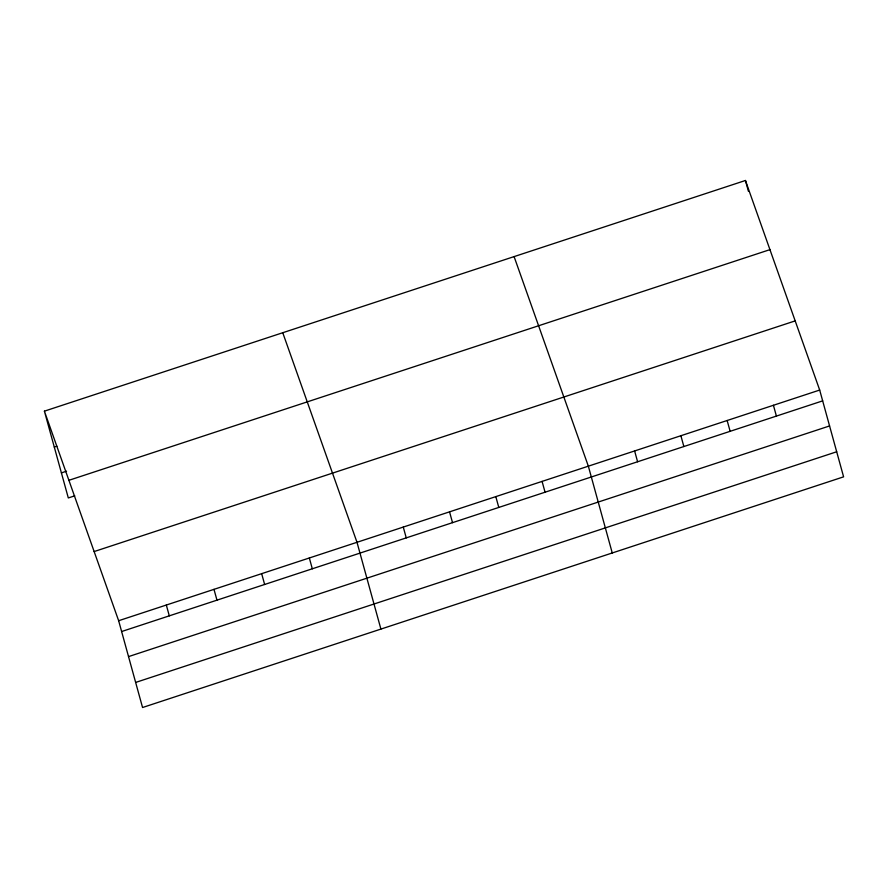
<?xml version="1.0" encoding="UTF-8"?>
<svg xmlns="http://www.w3.org/2000/svg" width="888" height="888" viewBox="0 0 888 888"><rect width="100%" height="100%" fill="white"/><g stroke="black" fill="none" stroke-linecap="round" stroke-linejoin="round"><path stroke-width="1.33" d="M44.4 411.155L745.443 180.486L819.691 390.054L843.6 476.845L142.557 707.514L118.648 620.723L44.4 411.155L68.309 497.946L74.747 495.837M54.29 447.041L56.865 446.198M61.405 472.882L66.556 471.184M68.898 480.308L769.952 249.639M94.15 551.559L795.193 320.89M118.648 620.723L819.691 390.054M121.623 631.535L822.677 400.865M128.527 656.609L829.581 425.94M135.642 682.439L836.696 451.77M514.096 256.61L588.344 466.167L612.254 552.969M282.75 332.723L356.998 542.291L380.908 629.093M745.443 180.486L748.429 191.309M773.426 405.272L776.401 416.095M727.15 420.501L730.136 431.313M680.885 435.719L683.86 446.542M634.62 450.949L637.595 461.76M542.08 481.396L545.054 492.218M495.804 496.614L498.79 507.437M449.539 511.843L452.525 522.666M403.274 527.072L406.249 537.884M309.335 557.975L312.31 568.797M261.66 573.659L264.635 584.482M213.986 589.343L216.972 600.166M166.322 605.039L169.297 615.85"/></g></svg>
